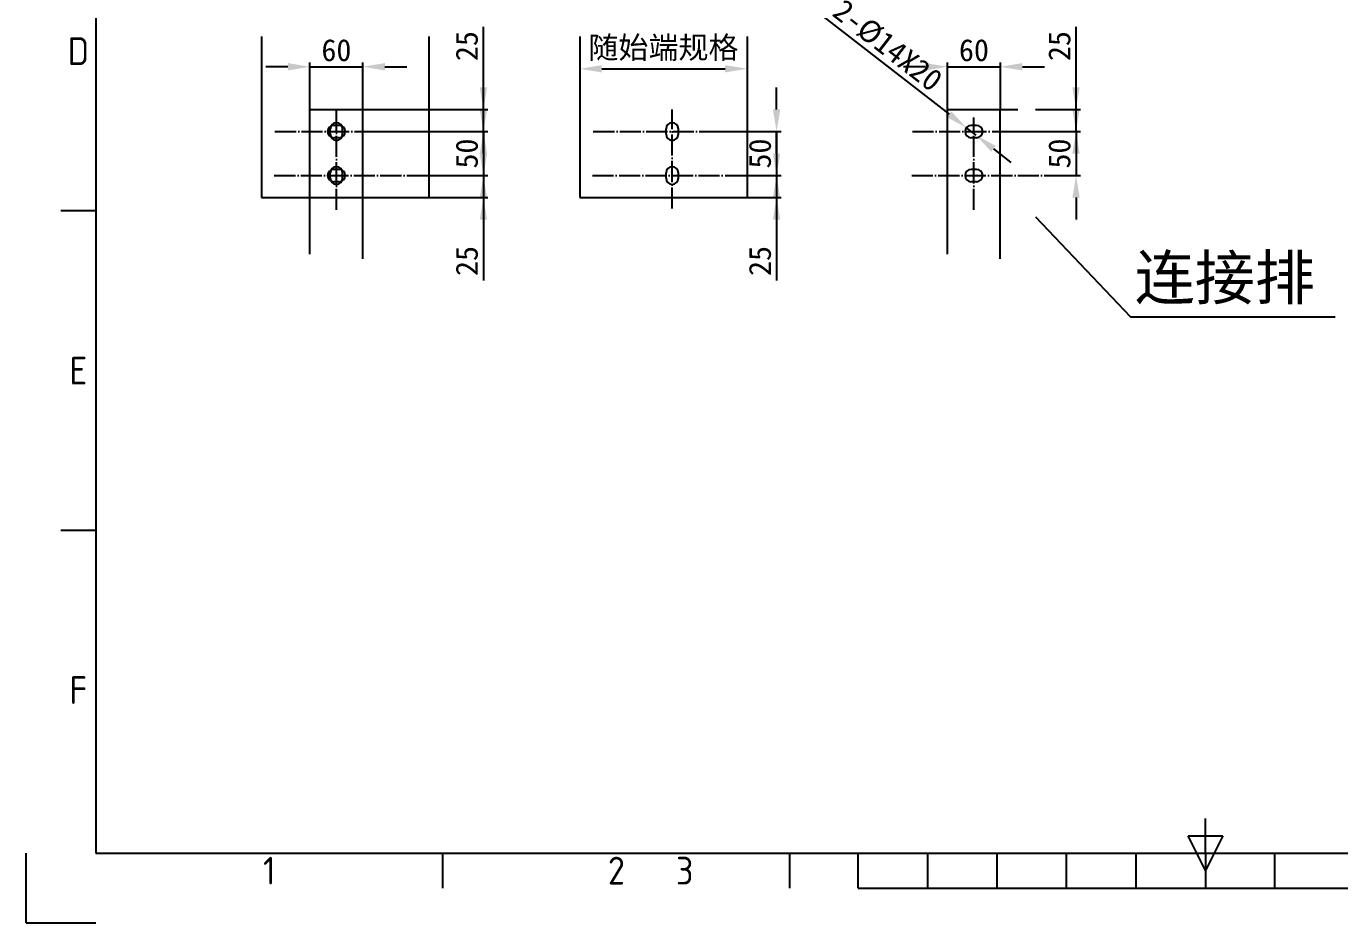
# Model space of a CAD drawing. Header units: millimetres. Extents: x 577122 to 1170950, y -59727 to -57385.
# Drawn here: x 584550 to 586041, y -59727 to -58709 of the extents above; entities that cross this region are included whole.
import ezdxf
from ezdxf.enums import TextEntityAlignment as Align

# ---------------------------------------------------------------- set-up
doc = ezdxf.new("R2010")
doc.units = ezdxf.units.MM
doc.linetypes.add('ACAD_ISO04W100', pattern=[30, 24, -3, 0, -3])
for name, color, linetype in [('01', 7, 'Continuous'), ('FRAME050', 6, 'Continuous'), ('FRAME070', 5, 'Continuous'), ('FRAME200', 8, 'Continuous')]:
    doc.layers.add(name, color=color, linetype=linetype)
doc.styles.add('ISOCP', font='isocp.shx')
doc.styles.get("Standard").update_dxf_attribs({"font": ''})
doc.styles.get('Standard').set_extended_font_data('NSimSun')
doc.dimstyles.new('ISO-25', dxfattribs={"dimtxt": 2.5, "dimasz": 2.5, "dimexe": 1.25, "dimexo": 0.625, "dimtad": 1, "dimtxsty": 'Standard', "dimcen": 2.5, "dimadec": 0, "dimazin": 0, "dimtfac": 1, "dimtmove": 0, "dimatfit": 3, "dimfxl": 1, "dimarcsym": 0})

# ---------------------------------------------------------------- blocks, each defined once
blk = doc.blocks.new('*D363')
at = {"layer": '01', "color": 0, "lineweight": -2}
for p, q in [((584846.9, -58754.7), (584821.9, -58754.7)), ((584871.9, -58803.2), (584871.9, -58749.7)), ((584871.9, -58754.7), (584931.9, -58754.7)), ((584931.9, -58803.2), (584931.9, -58749.7)), ((584956.9, -58754.7), (584981.9, -58754.7))]:
    blk.add_line(p, q, dxfattribs=at)
at = {"layer": '01', "color": 0}
for points in [[(584846.9, -58750.5), (584846.9, -58758.9), (584871.9, -58754.7)], [(584956.9, -58750.5), (584956.9, -58758.9), (584931.9, -58754.7)]]:
    blk.add_solid(points, dxfattribs=at)
at = {"layer": 'Defpoints', "color": 0}
for p in [(584931.9, -58754.7), (584871.9, -58803.2), (584931.9, -58803.2)]:
    blk.add_point(p, dxfattribs=at)
at = {"layer": '01', "color": 0, "insert": (584901.9, -58736), "char_height": 25, "attachment_point": 5}
blk.add_mtext('60', dxfattribs=at)
blk = doc.blocks.new('*D364')
at = {"layer": '01', "color": 0, "lineweight": -2}
for p, q in [((585068.8, -58778.2), (585068.8, -58709.2)), ((584971.9, -58803.2), (585073.8, -58803.2)), ((585068.8, -58828.2), (585068.8, -58803.2)), ((584990.9, -58828.2), (585073.8, -58828.2)), ((585068.8, -58853.2), (585068.8, -58878.2))]:
    blk.add_line(p, q, dxfattribs=at)
at = {"layer": '01', "color": 0}
for points in [[(585064.7, -58778.2), (585073, -58778.2), (585068.8, -58803.2)], [(585064.7, -58853.2), (585073, -58853.2), (585068.8, -58828.2)]]:
    blk.add_solid(points, dxfattribs=at)
at = {"layer": 'Defpoints', "color": 0}
for p in [(584971.9, -58803.2), (584990.9, -58828.2), (585068.8, -58828.2)]:
    blk.add_point(p, dxfattribs=at)
at = {"layer": '01', "color": 0, "insert": (585050.1, -58731.2), "char_height": 25, "attachment_point": 5, "rotation": 90}
blk.add_mtext('25', dxfattribs=at)
blk = doc.blocks.new('*D365')
at = {"layer": '01', "color": 0, "lineweight": -2}
for p, q in [((585068.8, -58803.2), (585068.8, -58778.2)), ((584931.9, -58828.2), (585073.8, -58828.2)), ((585068.8, -58828.2), (585068.8, -58878.2)), ((584988.2, -58878.2), (585073.8, -58878.2)), ((585068.8, -58903.2), (585068.8, -58928.2))]:
    blk.add_line(p, q, dxfattribs=at)
at = {"layer": '01', "color": 0}
for points in [[(585064.7, -58803.2), (585073, -58803.2), (585068.8, -58828.2)], [(585064.7, -58903.2), (585073, -58903.2), (585068.8, -58878.2)]]:
    blk.add_solid(points, dxfattribs=at)
at = {"layer": 'Defpoints', "color": 0}
for p in [(584931.9, -58828.2), (584988.2, -58878.2), (585068.8, -58878.2)]:
    blk.add_point(p, dxfattribs=at)
at = {"layer": '01', "color": 0, "insert": (585050.1, -58853.2), "char_height": 25, "attachment_point": 5, "rotation": 90}
blk.add_mtext('50', dxfattribs=at)
blk = doc.blocks.new('*D366')
at = {"layer": '01', "color": 0, "lineweight": -2}
for p, q in [((585068.8, -58853.2), (585068.8, -58828.2)), ((585006.9, -58878.2), (585073.8, -58878.2)), ((585068.8, -58878.2), (585068.8, -58903.2)), ((585006.9, -58903.2), (585073.8, -58903.2)), ((585068.8, -58928.2), (585068.8, -58997.3))]:
    blk.add_line(p, q, dxfattribs=at)
at = {"layer": '01', "color": 0}
for points in [[(585064.7, -58853.2), (585073, -58853.2), (585068.8, -58878.2)], [(585064.7, -58928.2), (585073, -58928.2), (585068.8, -58903.2)]]:
    blk.add_solid(points, dxfattribs=at)
at = {"layer": 'Defpoints', "color": 0}
for p in [(585006.9, -58878.2), (585006.9, -58903.2), (585068.8, -58903.2)]:
    blk.add_point(p, dxfattribs=at)
at = {"layer": '01', "color": 0, "insert": (585050.1, -58975.2), "char_height": 25, "attachment_point": 5, "rotation": 90}
blk.add_mtext('25', dxfattribs=at)
blk = doc.blocks.new('*D367')
at = {"layer": '01', "color": 0, "lineweight": -2}
for p, q in [((585401.8, -58803.2), (585401.8, -58778.2)), ((585323.3, -58828.2), (585406.8, -58828.2)), ((585401.8, -58828.2), (585401.8, -58878.2)), ((585349.7, -58878.2), (585406.8, -58878.2)), ((585401.8, -58903.2), (585401.8, -58928.2))]:
    blk.add_line(p, q, dxfattribs=at)
at = {"layer": '01', "color": 0}
for points in [[(585397.6, -58803.2), (585405.9, -58803.2), (585401.8, -58828.2)], [(585397.6, -58903.2), (585405.9, -58903.2), (585401.8, -58878.2)]]:
    blk.add_solid(points, dxfattribs=at)
at = {"layer": 'Defpoints', "color": 0}
for p in [(585323.3, -58828.2), (585349.7, -58878.2), (585401.8, -58878.2)]:
    blk.add_point(p, dxfattribs=at)
at = {"layer": '01', "color": 0, "insert": (585383, -58853.2), "char_height": 25, "attachment_point": 5, "rotation": 90}
blk.add_mtext('50', dxfattribs=at)
blk = doc.blocks.new('*D368')
at = {"layer": '01', "color": 0, "lineweight": -2}
for p, q in [((585401.8, -58853.2), (585401.8, -58828.2)), ((585368.3, -58878.2), (585406.8, -58878.2)), ((585401.8, -58878.2), (585401.8, -58903.2)), ((585368.3, -58903.2), (585406.8, -58903.2)), ((585401.8, -58928.2), (585401.8, -58997.3))]:
    blk.add_line(p, q, dxfattribs=at)
at = {"layer": '01', "color": 0}
for points in [[(585397.6, -58853.2), (585405.9, -58853.2), (585401.8, -58878.2)], [(585397.6, -58928.2), (585405.9, -58928.2), (585401.8, -58903.2)]]:
    blk.add_solid(points, dxfattribs=at)
at = {"layer": 'Defpoints', "color": 0}
for p in [(585368.3, -58878.2), (585368.3, -58903.2), (585401.8, -58903.2)]:
    blk.add_point(p, dxfattribs=at)
at = {"layer": '01', "color": 0, "insert": (585383, -58975.2), "char_height": 25, "attachment_point": 5, "rotation": 90}
blk.add_mtext('25', dxfattribs=at)
blk = doc.blocks.new('*D369')
at = {"layer": '01', "color": 0, "lineweight": -2}
for p, q in [((585570.9, -58754.7), (585545.9, -58754.7)), ((585595.9, -58803.2), (585595.9, -58749.7)), ((585595.9, -58754.7), (585655.9, -58754.7)), ((585655.9, -58803.2), (585655.9, -58749.7)), ((585680.9, -58754.7), (585705.9, -58754.7))]:
    blk.add_line(p, q, dxfattribs=at)
at = {"layer": '01', "color": 0}
for points in [[(585570.9, -58750.5), (585570.9, -58758.9), (585595.9, -58754.7)], [(585680.9, -58750.5), (585680.9, -58758.9), (585655.9, -58754.7)]]:
    blk.add_solid(points, dxfattribs=at)
at = {"layer": 'Defpoints', "color": 0}
for p in [(585655.9, -58754.7), (585595.9, -58803.2), (585655.9, -58803.2)]:
    blk.add_point(p, dxfattribs=at)
at = {"layer": '01', "color": 0, "insert": (585625.9, -58736), "char_height": 25, "attachment_point": 5}
blk.add_mtext('60', dxfattribs=at)
blk = doc.blocks.new('*D370')
at = {"layer": '01', "color": 0, "lineweight": -2}
for p, q in [((585741.9, -58778.2), (585741.9, -58709.2)), ((585695.9, -58803.2), (585746.9, -58803.2)), ((585741.9, -58828.2), (585741.9, -58803.2)), ((585714.9, -58828.2), (585746.9, -58828.2)), ((585741.9, -58853.2), (585741.9, -58878.2))]:
    blk.add_line(p, q, dxfattribs=at)
at = {"layer": '01', "color": 0}
for points in [[(585737.7, -58778.2), (585746, -58778.2), (585741.9, -58803.2)], [(585737.7, -58853.2), (585746, -58853.2), (585741.9, -58828.2)]]:
    blk.add_solid(points, dxfattribs=at)
at = {"layer": 'Defpoints', "color": 0}
for p in [(585695.9, -58803.2), (585714.9, -58828.2), (585741.9, -58828.2)]:
    blk.add_point(p, dxfattribs=at)
at = {"layer": '01', "color": 0, "insert": (585723.1, -58731.2), "char_height": 25, "attachment_point": 5, "rotation": 90}
blk.add_mtext('25', dxfattribs=at)
blk = doc.blocks.new('*D371')
at = {"layer": '01', "color": 0, "lineweight": -2}
for p, q in [((585741.9, -58803.2), (585741.9, -58778.2)), ((585655.9, -58828.2), (585746.9, -58828.2)), ((585741.9, -58828.2), (585741.9, -58878.2)), ((585712.3, -58878.2), (585746.9, -58878.2)), ((585741.9, -58903.2), (585741.9, -58928.2))]:
    blk.add_line(p, q, dxfattribs=at)
at = {"layer": '01', "color": 0}
for points in [[(585737.7, -58803.2), (585746, -58803.2), (585741.9, -58828.2)], [(585737.7, -58903.2), (585746, -58903.2), (585741.9, -58878.2)]]:
    blk.add_solid(points, dxfattribs=at)
at = {"layer": 'Defpoints', "color": 0}
for p in [(585655.9, -58828.2), (585712.3, -58878.2), (585741.9, -58878.2)]:
    blk.add_point(p, dxfattribs=at)
at = {"layer": '01', "color": 0, "insert": (585723.1, -58853.2), "char_height": 25, "attachment_point": 5, "rotation": 90}
blk.add_mtext('50', dxfattribs=at)
blk = doc.blocks.new('*D362')
at = {"layer": '01', "color": 0, "lineweight": -2}
for p, q in [((585178.3, -58720.5), (585178.3, -58762)), ((585368.3, -58720.5), (585368.3, -58762)), ((585203.3, -58757), (585343.3, -58757))]:
    blk.add_line(p, q, dxfattribs=at)
at = {"layer": '01', "color": 0}
for points in [[(585203.3, -58752.8), (585203.3, -58761.1), (585178.3, -58757)], [(585343.3, -58752.8), (585343.3, -58761.1), (585368.3, -58757)]]:
    blk.add_solid(points, dxfattribs=at)
at = {"layer": 'Defpoints', "color": 0}
for p in [(585178.3, -58720.5), (585368.3, -58720.5), (585368.3, -58757)]:
    blk.add_point(p, dxfattribs=at)
at = {"layer": '01', "color": 0, "insert": (585273.3, -58734.2), "char_height": 25, "attachment_point": 5}
blk.add_mtext('随始端规格', dxfattribs=at)
blk = doc.blocks.new('*D372')
at = {"layer": '01', "color": 0, "lineweight": -2}
for p, q in [((585454.8, -58697.6), (585597.6, -58808.6)), ((585628.4, -58832.5), (585617.4, -58823.9)), ((585648.2, -58847.9), (585667.9, -58863.2))]:
    blk.add_line(p, q, dxfattribs=at)
at = {"layer": '01', "color": 0}
for points in [[(585600.2, -58805.3), (585595.1, -58811.9), (585617.4, -58823.9)], [(585650.7, -58844.6), (585645.6, -58851.1), (585628.4, -58832.5)]]:
    blk.add_solid(points, dxfattribs=at)
at = {"layer": 'Defpoints', "color": 0}
for p in [(585617.4, -58823.9), (585628.4, -58832.5)]:
    blk.add_point(p, dxfattribs=at)
at = {"layer": '01', "color": 0, "insert": (585527.9, -58730.6), "char_height": 25, "attachment_point": 5, "rotation": 322.1492}
blk.add_mtext('2-%%C14X20', dxfattribs=at)

msp = doc.modelspace()

# ---------------------------------------------------------------- linework, layer by layer
at = {"layer": '01', "color": 4}
for p, q in [((584816.86489, -58720.50107), (584816.86489, -58903.22333)), ((585006.86489, -58720.50107), (585006.86489, -58903.22333)), ((585178.27544, -58720.50107), (585178.27544, -58903.22333)), ((585368.27544, -58720.50107), (585368.27544, -58903.22333)), ((584871.86489, -58803.22333), (584971.86489, -58803.22333)), ((584871.86489, -58967.5816), (584871.86489, -58803.22333)), ((584931.86489, -58972.93315), (584931.86489, -58803.22333)), ((585595.883, -58803.22333), (585675.883, -58803.22333)), ((585595.883, -58967.5816), (585595.883, -58803.22333)), ((585595.883, -58803.22333), (585675.883, -58803.22333)), ((585655.883, -58972.93315), (585655.883, -58803.22333)), ((584894.86489, -58831.22333), (584894.86489, -58825.22333)), ((584904.86489, -58821.22333), (584898.86489, -58821.22333)), ((584908.86489, -58831.22333), (584908.86489, -58825.22333)), ((585276.27544, -58831.22333), (585276.27544, -58825.22333)), ((585290.27544, -58831.22333), (585290.27544, -58825.22333)), ((585628.883, -58821.22333), (585622.883, -58821.22333)), ((584904.86489, -58835.22333), (584898.86489, -58835.22333)), ((585628.883, -58835.22333), (585622.883, -58835.22333)), ((584894.86489, -58881.22333), (584894.86489, -58875.22333)), ((584904.86489, -58871.22333), (584898.86489, -58871.22333)), ((584908.86489, -58881.22333), (584908.86489, -58875.22333)), ((585276.27544, -58881.22333), (585276.27544, -58875.22333)), ((585290.27544, -58881.22333), (585290.27544, -58875.22333)), ((585628.883, -58871.22333), (585622.883, -58871.22333)), ((584904.86489, -58885.22333), (584898.86489, -58885.22333)), ((585628.883, -58885.22333), (585622.883, -58885.22333)), ((584816.86489, -58903.22333), (585006.86489, -58903.22333)), ((585178.27544, -58903.22333), (585368.27544, -58903.22333)), ((585695.73046, -58925.1051), (585803.8689, -59038.53615)), ((585803.8689, -59038.53615), (586036.13212, -59038.53615))]:
    msp.add_line(p, q, dxfattribs=at)
at = {"layer": '01', "color": 4, "linetype": 'ACAD_ISO04W100'}
for p, q in [((584901.86489, -58917.17651), (584901.86489, -58803.22333)), ((585283.27544, -58915.70273), (585283.27544, -58803.22333)), ((585625.883, -58917.17651), (585625.883, -58812.11729)), ((584832.14085, -58828.22333), (584990.85921, -58828.22333)), ((585193.55141, -58828.22333), (585352.26977, -58828.22333)), ((585556.15897, -58828.22333), (585714.87733, -58828.22333)), ((584831.32849, -58878.22333), (584988.24253, -58878.22333)), ((585192.73905, -58878.22333), (585349.65308, -58878.22333)), ((585555.34661, -58878.22333), (585712.26064, -58878.22333))]:
    msp.add_line(p, q, dxfattribs=at)
at = {"layer": '01', "color": 4}
for centre, start, end in [((584898.86489, -58828.22333), 90, 270), ((584901.86489, -58825.22333), 0, 180), ((584904.86489, -58828.22333), 270, 90), ((585283.27544, -58825.22333), 0, 180), ((585622.883, -58828.22333), 90, 270), ((585628.883, -58828.22333), 270, 90), ((584901.86489, -58831.22333), 180, 0), ((585283.27544, -58831.22333), 180, 0), ((584898.86489, -58878.22333), 90, 270), ((584901.86489, -58875.22333), 0, 180), ((584904.86489, -58878.22333), 270, 90), ((585283.27544, -58875.22333), 0, 180), ((585622.883, -58878.22333), 90, 270), ((585628.883, -58878.22333), 270, 90), ((584901.86489, -58881.22333), 180, 0), ((585283.27544, -58881.22333), 180, 0)]:
    msp.add_arc(centre, 7, start, end, dxfattribs=at)
at = {"layer": 'FRAME050'}
for p, q in [((584628.52598, -58918.32387), (584589.10166, -58918.32387)), ((584628.52598, -59281.02761), (584589.10166, -59281.02761)), ((585888.83211, -59647.67379), (585888.83211, -59608.24947)), ((585869.11995, -59627.96163), (585908.54427, -59627.96163)), ((585888.83211, -59667.38595), (585869.11995, -59627.96163)), ((585908.54427, -59627.96163), (585888.83211, -59667.38595)), ((585022.76918, -59687.09811), (585022.76918, -59647.67379)), ((585417.01238, -59687.09811), (585417.01238, -59647.67379)), ((585494.58891, -59687.09811), (585494.58891, -59647.67379)), ((585573.43755, -59687.09811), (585573.43755, -59647.67379)), ((585652.28619, -59687.09811), (585652.28619, -59647.67379)), ((585731.13483, -59687.09811), (585731.13483, -59647.67379)), ((585809.98347, -59687.09811), (585809.98347, -59647.67379)), ((585888.83211, -59647.67379), (585888.83211, -59687.09811)), ((585967.68075, -59687.09811), (585967.68075, -59647.67379)), ((585494.58891, -59687.09811), (586283.07531, -59687.09811))]:
    msp.add_line(p, q, dxfattribs=at)
at = {"layer": 'FRAME070'}
for p, q in [((584628.52598, -57463.56646), (584628.52598, -59647.67379)), ((584628.52598, -59647.67379), (587642.93074, -59647.67379))]:
    msp.add_line(p, q, dxfattribs=at)
at = {"layer": 'FRAME200'}
for q in [(584549.67734, -59647.67379), (584628.52598, -59726.52243)]:
    msp.add_line((584549.67734, -59726.52243), q, dxfattribs=at)

# ---------------------------------------------------------------- texts
at = {"layer": '01', "color": 4}
msp.add_text('连接排', height=50, dxfattribs=at).set_placement((585808.48333, -59019.01839))
at = {"layer": 'FRAME050', "style": 'ISOCP'}
for s, p in [('D', (584608.81382, -58736.972)), ('E', (584608.81382, -59099.67574)), ('F', (584608.81382, -59462.37949)), ('1', (584825.64758, -59667.38595)), ('2', (585219.89078, -59667.38595)), ('3', (585297.46731, -59667.38595))]:
    msp.add_text(s, height=31.53946, dxfattribs=at).set_placement(p, align=Align.MIDDLE)

# ---------------------------------------------------------------- dimensions: what is measured, and where the dimension line sits
at = {"layer": '01', "color": 4}
dim = msp.add_diameter_dim_2p(p1=(585628.41028, -58832.51858), p2=(585617.35572, -58823.92808), text='2-%%C14X20', dimstyle='ISO-25', override={"dimscale": 10, "dimexe": 0.5, "dimexo": 0, "dimfxl": 200}, dxfattribs=at)
dim.commit()
dim.dimension.update_dxf_attribs({"geometry": '*D372', "text_midpoint": (585527.8564, -58730.63228)})
for base, p1, p2, picture, middle in [((585068.84719, -58828.22333), (584971.86489, -58803.22333), (584990.85921, -58828.22333), '*D364', (585068.84719, -58731.20944)), ((585741.87415, -58828.22333), (585695.883, -58803.22333), (585714.87733, -58828.22333), '*D370', (585741.87415, -58731.20944))]:
    dim = msp.add_linear_dim(base=base, p1=p1, p2=p2, angle=90, dimstyle='ISO-25', override={"dimscale": 10, "dimexe": 0.5, "dimexo": 0, "dimfxl": 200}, dxfattribs=at)
    dim.commit()
    dim.dimension.update_dxf_attribs({"geometry": picture, "text_midpoint": middle, "dimtype": 160})
for base, p1, p2, picture, middle in [((584931.86489, -58754.71592), (584871.86489, -58803.22333), (584931.86489, -58803.22333), '*D363', (584901.86489, -58735.96592)), ((585655.883, -58754.71592), (585595.883, -58803.22333), (585655.883, -58803.22333), '*D369', (585625.883, -58735.96592))]:
    dim = msp.add_linear_dim(base=base, p1=p1, p2=p2, dimstyle='ISO-25', override={"dimscale": 10, "dimexe": 0.5, "dimexo": 0, "dimfxl": 200}, dxfattribs=at)
    dim.commit()
    dim.dimension.update_dxf_attribs({"geometry": picture, "text_midpoint": middle})
dim = msp.add_linear_dim(base=(585368.27544, -58756.9543), p1=(585178.27544, -58720.50107), p2=(585368.27544, -58720.50107), text='随始端规格', dimstyle='ISO-25', override={"dimscale": 10, "dimexe": 0.5, "dimexo": 0, "dimfxl": 200}, dxfattribs=at)
dim.commit()
dim.dimension.update_dxf_attribs({"geometry": '*D362', "text_midpoint": (585273.27544, -58734.24597)})
for base, p1, p2, picture, middle in [((585068.84719, -58878.22333), (584931.86489, -58828.22333), (584988.24253, -58878.22333), '*D365', (585050.09719, -58853.22333)), ((585401.76659, -58878.22333), (585323.27544, -58828.22333), (585349.65308, -58878.22333), '*D367', (585383.01659, -58853.22333)), ((585741.87415, -58878.22333), (585655.883, -58828.22333), (585712.26064, -58878.22333), '*D371', (585723.12415, -58853.22333)), ((585068.84719, -58903.22333), (585006.86489, -58878.22333), (585006.86489, -58903.22333), '*D366', (585050.09719, -58975.23722)), ((585401.76659, -58903.22333), (585368.27544, -58878.22333), (585368.27544, -58903.22333), '*D368', (585383.01659, -58975.23722))]:
    dim = msp.add_linear_dim(base=base, p1=p1, p2=p2, angle=90, dimstyle='ISO-25', override={"dimscale": 10, "dimexe": 0.5, "dimexo": 0, "dimfxl": 200}, dxfattribs=at)
    dim.commit()
    dim.dimension.update_dxf_attribs({"geometry": picture, "text_midpoint": middle})

doc.saveas('drawing.dxf')
